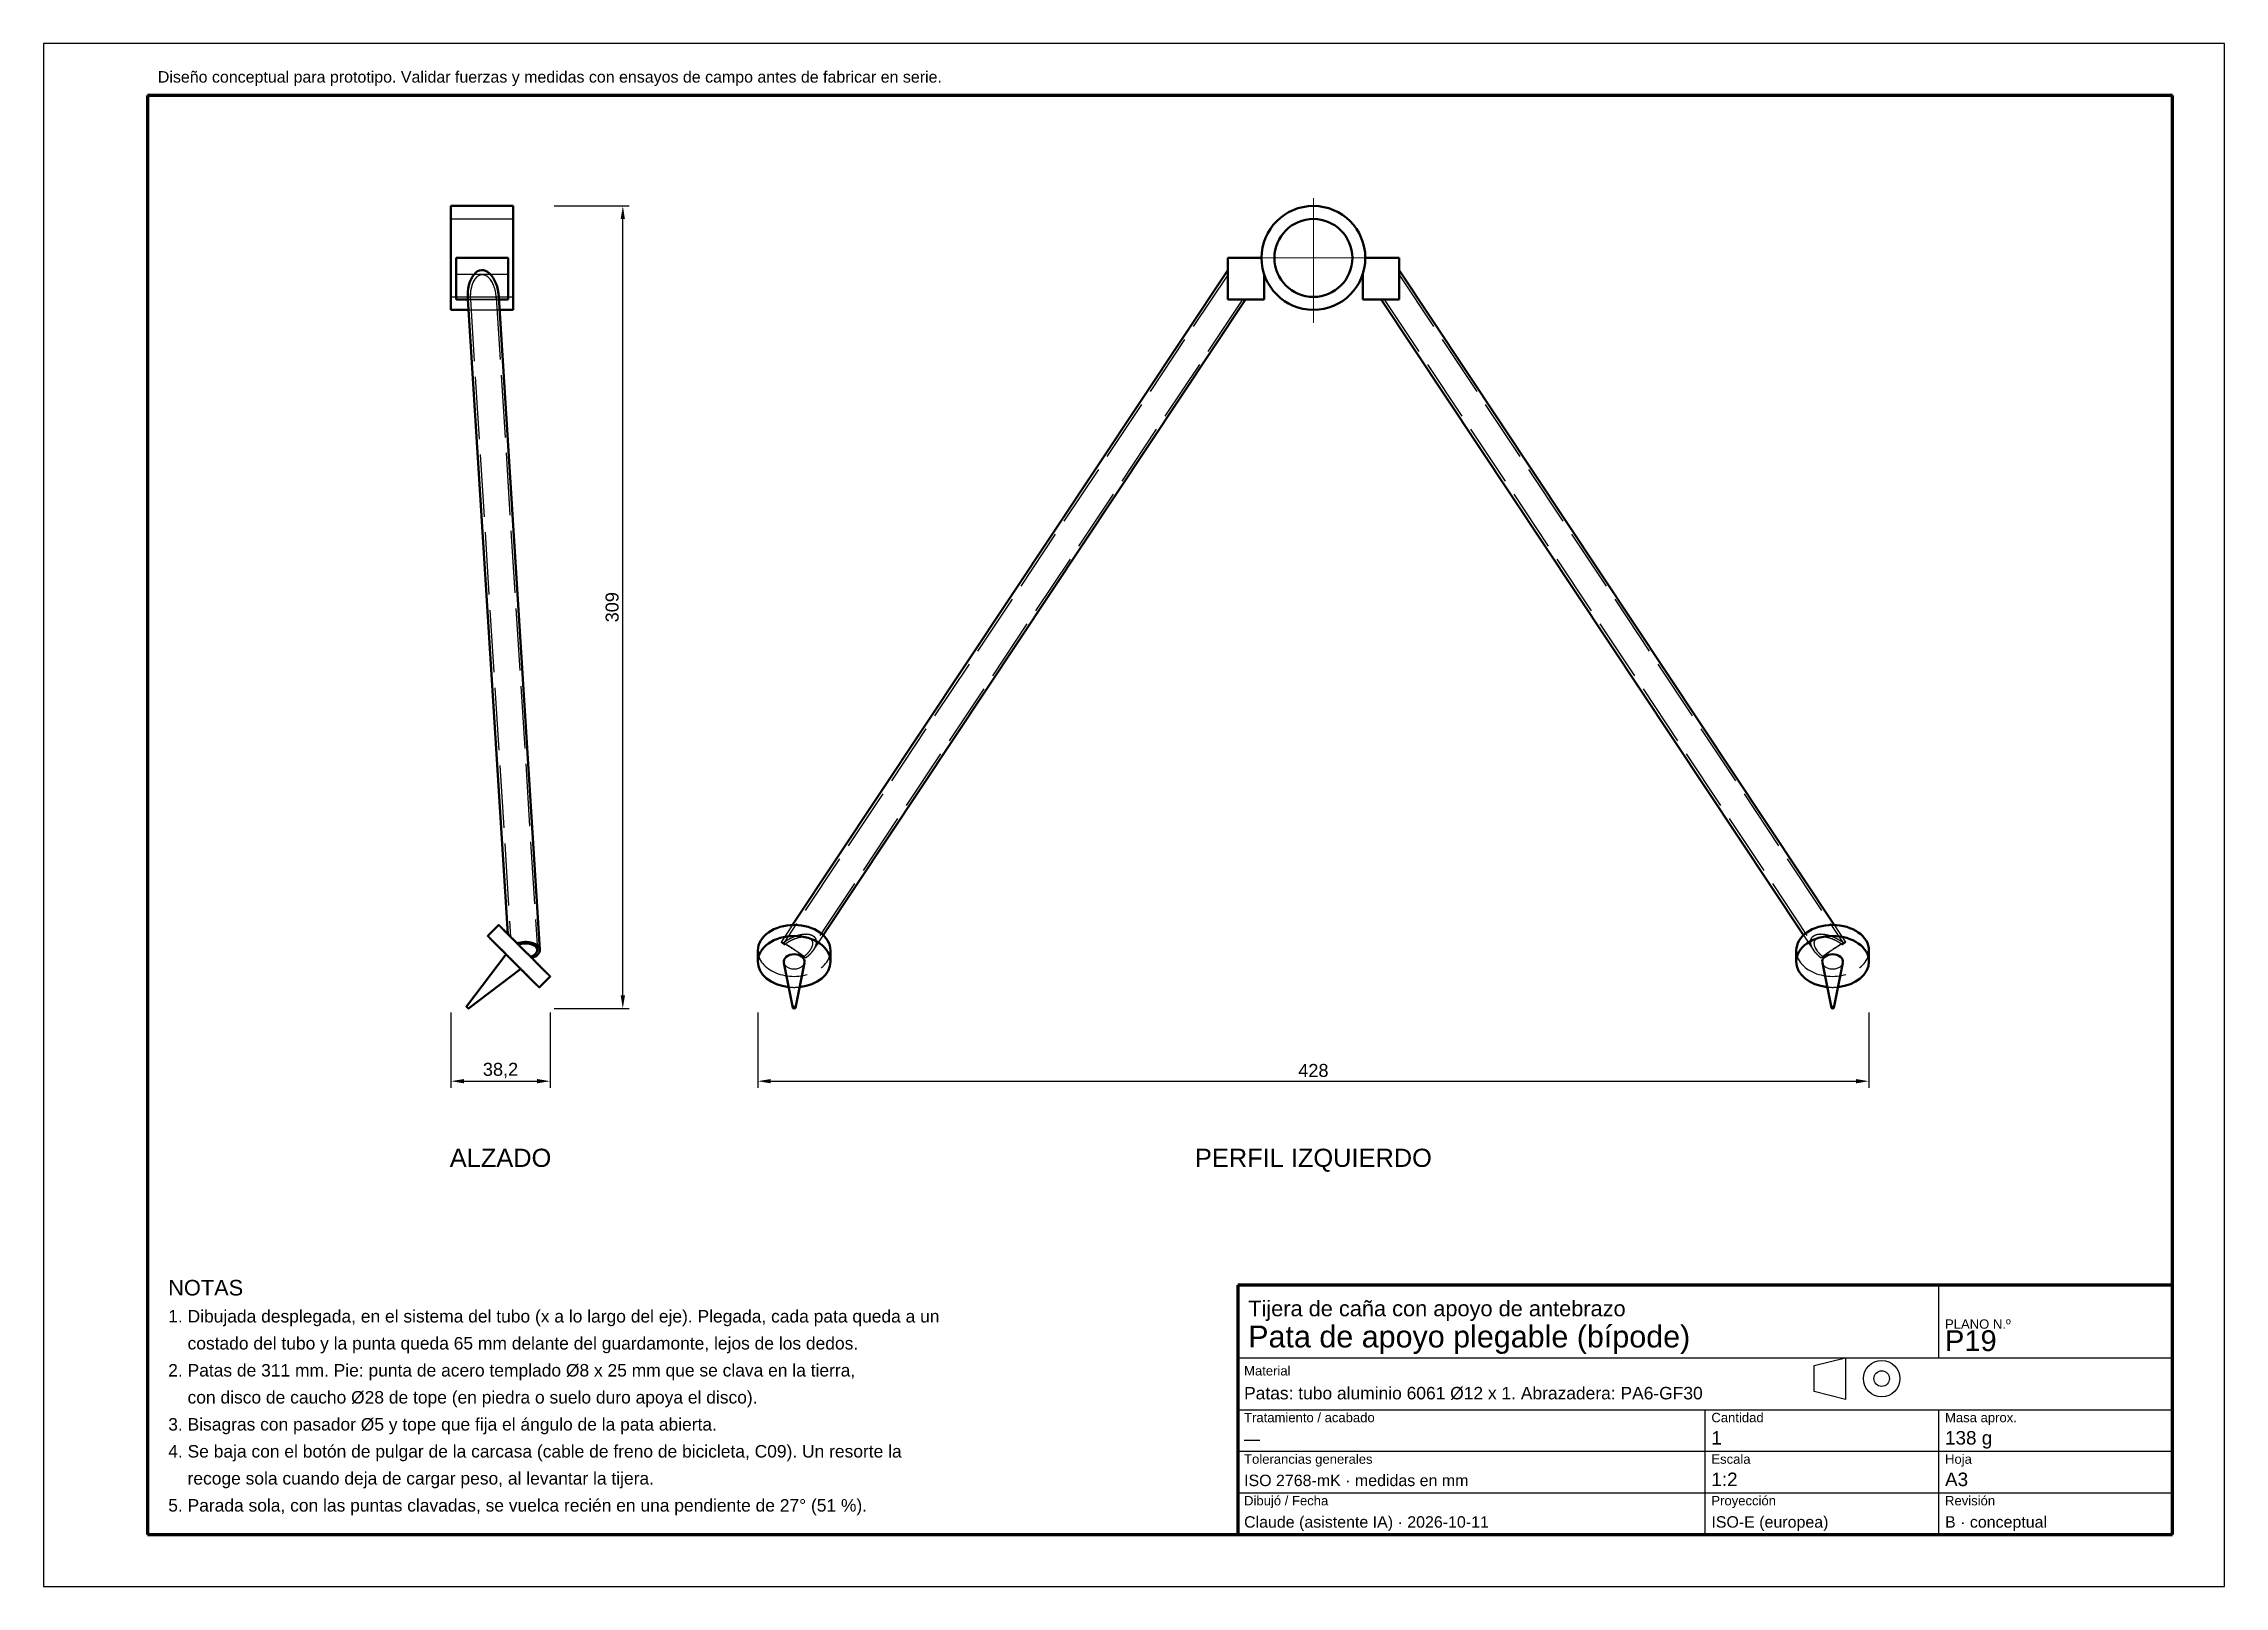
# Model space of a CAD drawing. Header units: millimetres. Extents: x 0 to 840, y 0 to 594.
import ezdxf
from ezdxf.enums import TextEntityAlignment as Align

# ---------------------------------------------------------------- set-up
doc = ezdxf.new("R2010")
doc.units = ezdxf.units.MM
doc.header["$LTSCALE"] = 2
doc.linetypes.add('ACAD_ISO02W100', pattern=[15, 12, -3])
doc.linetypes.add('ACAD_ISO04W100', pattern=[30, 24, -3, 0, -3])
for name, color, linetype, lineweight in [('COTAS', 4, 'Continuous', 18), ('EJES', 1, 'ACAD_ISO04W100', 18), ('MARCO', 7, 'Continuous', 70), ('OCULTAS', 8, 'ACAD_ISO02W100', 25), ('TEXTO', 7, 'Continuous', 25), ('VISIBLE', 7, 'Continuous', 50)]:
    doc.layers.add(name, color=color, linetype=linetype, lineweight=lineweight)
doc.styles.get("Standard").update_dxf_attribs({"font": 'arial.ttf'})
doc.dimstyles.new('ISO25', dxfattribs={"dimscale": 2, "dimtxt": 2.5, "dimasz": 2.5, "dimexe": 1.25, "dimexo": 0.8, "dimgap": 0.8, "dimtad": 1, "dimdec": 1, "dimtxsty": 'Standard', "dimcen": 2.5, "dimclrd": 4, "dimclre": 4, "dimclrt": 7, "dimazin": 3, "dimtfac": 1, "dimtmove": 0, "dimatfit": 3})

msp = doc.modelspace()

# ---------------------------------------------------------------- linework, layer by layer
at = {"layer": 'EJES'}
for p, q in [((489.1, 486.49), (489.1, 536.49)), ((464.1, 511.49), (514.1, 511.49))]:
    msp.add_line(p, q, dxfattribs=at)
at = {"layer": 'MARCO'}
for p, q in [((820, 574), (40, 574)), ((40, 574), (40, 20)), ((820, 20), (820, 574)), ((820, 116), (460, 116)), ((460, 116), (460, 20)), ((820, 20), (820, 116)), ((40, 20), (820, 20)), ((460, 20), (820, 20))]:
    msp.add_line(p, q, dxfattribs=at)
at = {"layer": 'OCULTAS'}
for p, q in [((156.9, 526.49), (180.9, 526.49)), ((158.9, 511.49), (178.9, 511.49)), ((158.9, 511.49), (178.9, 511.49)), ((158.9, 495.49), (158.9, 511.49)), ((158.9, 511.49), (178.9, 511.49)), ((158.9, 505.25), (178.9, 505.25)), ((158.9, 505.25), (178.9, 505.25)), ((158.9, 495.49), (158.9, 505.25)), ((158.9, 495.49), (158.9, 505.25)), ((178.9, 495.49), (178.9, 511.49)), ((178.9, 495.49), (178.9, 505.25)), ((178.9, 495.49), (178.9, 505.25)), ((456.1, 505.01), (284.94, 247.55)), ((469.1, 511.49), (456.1, 511.49)), ((456.1, 495.49), (456.1, 511.49)), ((470.1, 495.49), (470.1, 505.25)), ((508.1, 495.49), (508.1, 505.25)), ((522.1, 511.49), (509.1, 511.49)), ((522.1, 495.49), (522.1, 511.49)), ((522.1, 505.01), (693.27, 247.55)), ((156.9, 496.49), (180.9, 496.49)), ((164.38, 495.66), (179.86, 250.13)), ((164.38, 495.66), (179.86, 250.13)), ((174.36, 496.29), (190.19, 245.09)), ((174.36, 496.29), (190.19, 245.09)), ((175.36, 496.35), (191.19, 245.16)), ((158.9, 495.49), (178.9, 495.49)), ((158.9, 495.49), (178.9, 495.49)), ((158.9, 495.49), (163.39, 495.49)), ((163.38, 495.6), (178.79, 251.2)), ((163.39, 495.49), (163.39, 495.49)), ((163.64, 491.49), (175.67, 491.49)), ((164.39, 495.49), (174.39, 495.49)), ((164.39, 495.49), (174.39, 495.49)), ((175.39, 495.49), (178.9, 495.49)), ((175.39, 495.49), (175.41, 495.49)), ((461.79, 495.49), (295.23, 244.97)), ((470.1, 495.49), (456.1, 495.49)), ((522.1, 495.49), (508.1, 495.49)), ((516.42, 495.49), (682.97, 244.97)), ((171.06, 250.44), (175.3, 254.68)), ((288.47, 254.67), (284.11, 248.1)), ((689.73, 254.67), (694.1, 248.1)), ((182.39, 247.59), (182.86, 247.12)), ((182.86, 247.12), (182.39, 247.59)), ((284.61, 247.59), (285.36, 247.12)), ((300.27, 250.75), (296.46, 245)), ((677.93, 250.75), (681.75, 245)), ((692.85, 247.12), (693.6, 247.59)), ((162.93, 223.21), (178.13, 243.37)), ((163.64, 222.51), (183.79, 237.71)), ((187.55, 242.44), (188.01, 241.97)), ((188.01, 241.97), (187.55, 242.44)), ((292.85, 242.44), (293.6, 241.97)), ((684.61, 241.97), (685.36, 242.44)), ((190.86, 230.64), (195.1, 234.88))]:
    msp.add_line(p, q, dxfattribs=at)
for radius in [20, 15]:
    msp.add_circle((489.1, 511.49), radius, dxfattribs=at)
for start, end in [(-180, -161.80513), (-180, -161.80513), (-378.19487, -360), (-378.19487, -360)]:
    msp.add_arc((489.1, 511.49), 20, start, end, dxfattribs=at)
for centre, major_axis, ratio, start_param, end_param in [((169.37, 495.97), (0.68, -10.83), 0.552876, -2.688144, -1.570796), ((169.37, 495.97), (0.57, -9.03), 0.552876, -4.712389, -1.570796), ((169.37, 495.97), (0.68, -10.83), 0.552876, -4.712389, -2.688144), ((169.37, 495.97), (0.57, -9.03), 0.552876, -4.712389, -2.688144), ((169.37, 495.97), (0.57, -9.03), 0.552876, -2.688144, -1.570796), ((169.37, 495.97), (0.57, -9.03), 0.552876, -1.570796, -1.552543), ((169.37, 495.97), (0.57, -9.03), 0.552876, -1.570796, -1.552543), ((169.37, 495.97), (0.57, -9.03), 0.552876, -4.800307, -4.712389), ((169.37, 495.97), (0.57, -9.03), 0.552876, -4.800307, -4.712389), ((169.37, 495.97), (0.68, -10.83), 0.552876, -4.791453, -4.712389), ((169.37, 495.97), (0.68, -10.83), 0.552876, -4.791453, -4.712389), ((169.37, 495.97), (0.68, -10.83), 0.552876, -1.570796, -1.561397), ((185.2, 244.78), (-5.99, -0.38), 0.552876, -3.141593, -1.117348), ((185.2, 244.78), (-4.99, -0.31), 0.552876, -3.141593, -1.117348), ((185.2, 244.78), (-4.99, -0.31), 0.552876, -4.258941, -3.141593), ((185.2, 244.78), (-5.99, -0.38), 0.552876, -4.258941, -3.141593), ((289.1, 244.78), (14, 0), 0.707107, -3.141593, 0), ((289.1, 244.78), (-5, 3.32), 0.052415, -6.283185, -5.794905), ((289.1, 244.78), (-5, 3.32), 0.052415, -2.653312, 0), ((289.1, 244.78), (-4.16, 2.77), 0.052415, -6.283185, -5.794905), ((289.1, 244.78), (-4.16, 2.77), 0.052415, -2.653312, 0), ((689.1, 244.78), (14, 0), 0.707107, -3.141593, 0), ((689.1, 244.78), (-5, -3.32), 0.052415, -3.141593, -0.488281), ((689.1, 244.78), (-4.16, -2.77), 0.052415, -3.141593, -0.488281), ((689.1, 244.78), (-4.16, -2.77), 0.052415, -3.629873, -3.141593), ((689.1, 244.78), (-5, -3.32), 0.052415, -3.629873, -3.141593), ((289.1, 240.54), (4, 0), 0.707107, -3.001131, -0.140461), ((689.1, 240.54), (4, 0), 0.707107, -3.001131, -0.140461), ((289.1, 240.54), (14, 0), 0.707107, -1.720087, -1.421506), ((689.1, 240.54), (14, 0), 0.707107, -1.720087, -1.421506)]:
    msp.add_ellipse(centre, major_axis=major_axis, ratio=ratio, start_param=start_param, end_param=end_param, dxfattribs=at)
for points, degree in [([(156.9, 491.49), (156.9, 492), (156.9, 493.48), (156.9, 495.86), (156.9, 499.02), (156.9, 502.82), (156.9, 507.04), (156.9, 511.49), (156.9, 515.95), (156.9, 520.17), (156.9, 523.96), (156.9, 527.13), (156.9, 529.51), (156.9, 530.99), (156.9, 531.49)], 1), ([(180.9, 491.49), (180.9, 492), (180.9, 493.48), (180.9, 495.86), (180.9, 499.02), (180.9, 502.82), (180.9, 507.04), (180.9, 511.49), (180.9, 515.95), (180.9, 520.17), (180.9, 523.96), (180.9, 527.13), (180.9, 529.51), (180.9, 530.99), (180.9, 531.49)], 1), ([(156.9, 496.49), (156.9, 496.87), (156.9, 497.98), (156.9, 499.77), (156.9, 502.14), (156.9, 504.99), (156.9, 508.16), (156.9, 511.49), (156.9, 514.83), (156.9, 518), (156.9, 520.85), (156.9, 523.22), (156.9, 525.01), (156.9, 526.12), (156.9, 526.49)], 1), ([(156.9, 526.49), (156.9, 526.12), (156.9, 525.01), (156.9, 523.22), (156.9, 520.85), (156.9, 518), (156.9, 514.83), (156.9, 511.49), (156.9, 508.16), (156.9, 504.99), (156.9, 502.14), (156.9, 499.77), (156.9, 497.98), (156.9, 496.87), (156.9, 496.49)], 1), ([(180.9, 496.49), (180.9, 496.87), (180.9, 497.98), (180.9, 499.77), (180.9, 502.14), (180.9, 504.99), (180.9, 508.16), (180.9, 511.49), (180.9, 514.83), (180.9, 518), (180.9, 520.85), (180.9, 523.22), (180.9, 525.01), (180.9, 526.12), (180.9, 526.49)], 1), ([(180.9, 526.49), (180.9, 526.12), (180.9, 525.01), (180.9, 523.22), (180.9, 520.85), (180.9, 518), (180.9, 514.83), (180.9, 511.49), (180.9, 508.16), (180.9, 504.99), (180.9, 502.14), (180.9, 499.77), (180.9, 497.98), (180.9, 496.87), (180.9, 496.49)], 1), ([(158.9, 505.25), (158.9, 507.26), (158.9, 509.38), (158.9, 511.49)], 3), ([(158.9, 511.49), (158.9, 509.38), (158.9, 507.26), (158.9, 505.25)], 3), ([(178.9, 505.25), (178.9, 507.26), (178.9, 509.38), (178.9, 511.49)], 3), ([(178.9, 511.49), (178.9, 509.38), (178.9, 507.26), (178.9, 505.25)], 3), ([(456.1, 505.54), (456.1, 505.72), (456.1, 505.88), (456.1, 506.02), (456.1, 506.16), (456.1, 506.28), (456.1, 506.39), (456.1, 506.49), (456.1, 506.57), (456.1, 506.65), (456.1, 506.71), (456.1, 506.75), (456.1, 506.78), (456.1, 506.8), (456.1, 506.81)], 1), ([(456.1, 506.81), (456.1, 506.74), (456.1, 506.52), (456.1, 506.17), (456.1, 505.68), (456.1, 505.06), (456.1, 504.32), (456.1, 503.47), (456.1, 502.51), (456.1, 501.48), (456.1, 500.37), (456.1, 499.2), (456.1, 497.98), (456.1, 496.74), (456.1, 495.49)], 1), ([(456.1, 503.95), (456.1, 504.09), (456.1, 504.23), (456.1, 504.35), (456.1, 504.46), (456.1, 504.56), (456.1, 504.66), (456.1, 504.74), (456.1, 504.81), (456.1, 504.87), (456.1, 504.92), (456.1, 504.96), (456.1, 504.98), (456.1, 505), (456.1, 505.01)], 1), ([(522.1, 495.49), (522.1, 496.74), (522.1, 497.98), (522.1, 499.2), (522.1, 500.37), (522.1, 501.48), (522.1, 502.51), (522.1, 503.47), (522.1, 504.32), (522.1, 505.06), (522.1, 505.68), (522.1, 506.17), (522.1, 506.52), (522.1, 506.74), (522.1, 506.81)], 1), ([(522.1, 506.81), (522.1, 506.74), (522.1, 506.52), (522.1, 506.17), (522.1, 505.68), (522.1, 505.06), (522.1, 504.32), (522.1, 503.47), (522.1, 502.51), (522.1, 501.48), (522.1, 500.37), (522.1, 499.2), (522.1, 497.98), (522.1, 496.74), (522.1, 495.49)], 1), ([(163.39, 495.49), (163.54, 495.49), (163.98, 495.49), (164.67, 495.49), (165.58, 495.49), (166.67, 495.49), (167.9, 495.49), (169.19, 495.49), (170.5, 495.49), (171.75, 495.49), (172.89, 495.49), (173.87, 495.49), (174.63, 495.49), (175.15, 495.49), (175.39, 495.49)], 1), ([(172.03, 495.49), (171.23, 495.49), (170.39, 495.49), (169.53, 495.49), (168.67, 495.49), (167.82, 495.49), (167, 495.49), (166.24, 495.49), (165.54, 495.49), (164.92, 495.49), (164.39, 495.49), (163.97, 495.49), (163.65, 495.49), (163.46, 495.49), (163.39, 495.49)], 1), ([(164.39, 495.49), (164.53, 495.49), (164.89, 495.49), (165.47, 495.49), (166.23, 495.49), (167.14, 495.49), (168.15, 495.49), (169.23, 495.49), (170.31, 495.49), (171.35, 495.49), (172.29, 495.49), (173.11, 495.49), (173.75, 495.49), (174.18, 495.49), (174.39, 495.49)], 1), ([(171.6, 495.49), (170.93, 495.49), (170.23, 495.49), (169.52, 495.49), (168.8, 495.49), (168.1, 495.49), (167.42, 495.49), (166.78, 495.49), (166.2, 495.49), (165.68, 495.49), (165.24, 495.49), (164.89, 495.49), (164.62, 495.49), (164.46, 495.49), (164.39, 495.49)], 1), ([(174.39, 495.49), (174.35, 495.49), (174.27, 495.49), (174.17, 495.49), (174.05, 495.49), (173.9, 495.49), (173.73, 495.49), (173.53, 495.49), (173.31, 495.49), (173.07, 495.49), (172.81, 495.49), (172.53, 495.49), (172.23, 495.49), (171.92, 495.49), (171.6, 495.49)], 1), ([(175.39, 495.49), (175.34, 495.49), (175.26, 495.49), (175.14, 495.49), (174.99, 495.49), (174.82, 495.49), (174.61, 495.49), (174.37, 495.49), (174.1, 495.49), (173.81, 495.49), (173.5, 495.49), (173.16, 495.49), (172.8, 495.49), (172.43, 495.49), (172.03, 495.49)], 1), ([(456.1, 495.49), (456.88, 495.49), (457.65, 495.49), (458.4, 495.49), (459.11, 495.49), (459.79, 495.49), (460.42, 495.49), (460.99, 495.49), (461.5, 495.49), (461.94, 495.49), (462.31, 495.49), (462.61, 495.49), (462.82, 495.49), (462.95, 495.49), (462.99, 495.49)], 1), ([(462.99, 495.49), (462.95, 495.49), (462.82, 495.49), (462.61, 495.49), (462.31, 495.49), (461.94, 495.49), (461.5, 495.49), (460.99, 495.49), (460.42, 495.49), (459.79, 495.49), (459.11, 495.49), (458.4, 495.49), (457.65, 495.49), (456.88, 495.49), (456.1, 495.49)], 1), ([(456.1, 495.49), (456.75, 495.49), (457.39, 495.49), (458, 495.49), (458.59, 495.49), (459.15, 495.49), (459.67, 495.49), (460.14, 495.49), (460.56, 495.49), (460.93, 495.49), (461.23, 495.49), (461.47, 495.49), (461.65, 495.49), (461.75, 495.49), (461.79, 495.49)], 1), ([(461.79, 495.49), (461.75, 495.49), (461.65, 495.49), (461.47, 495.49), (461.23, 495.49), (460.93, 495.49), (460.56, 495.49), (460.14, 495.49), (459.67, 495.49), (459.15, 495.49), (458.59, 495.49), (458, 495.49), (457.39, 495.49), (456.75, 495.49), (456.1, 495.49)], 1), ([(515.22, 495.49), (515.26, 495.49), (515.39, 495.49), (515.6, 495.49), (515.89, 495.49), (516.26, 495.49), (516.7, 495.49), (517.22, 495.49), (517.79, 495.49), (518.42, 495.49), (519.09, 495.49), (519.81, 495.49), (520.55, 495.49), (521.32, 495.49), (522.1, 495.49)], 1), ([(516.42, 495.49), (516.45, 495.49), (516.56, 495.49), (516.73, 495.49), (516.97, 495.49), (517.28, 495.49), (517.64, 495.49), (518.06, 495.49), (518.54, 495.49), (519.06, 495.49), (519.61, 495.49), (520.2, 495.49), (520.82, 495.49), (521.46, 495.49), (522.1, 495.49)], 1), ([(175.3, 254.68), (175.55, 254.43), (176.28, 253.7), (177.46, 252.52), (179.03, 250.95), (180.91, 249.07), (183, 246.98), (185.2, 244.78), (187.41, 242.58), (189.5, 240.48), (191.38, 238.61), (192.94, 237.04), (194.12, 235.86), (194.85, 235.13), (195.1, 234.88)], 1), ([(195.1, 234.88), (194.85, 235.13), (194.12, 235.86), (192.94, 237.04), (191.38, 238.61), (189.5, 240.48), (187.41, 242.58), (185.2, 244.78), (183, 246.98), (180.91, 249.07), (179.03, 250.95), (177.46, 252.52), (176.28, 253.7), (175.55, 254.43), (175.3, 254.68)], 1), ([(195.1, 234.88), (194.85, 235.13), (194.12, 235.86), (192.94, 237.04), (191.38, 238.61), (189.5, 240.48), (187.41, 242.58), (185.2, 244.78), (183, 246.98), (180.91, 249.07), (179.03, 250.95), (177.46, 252.52), (176.28, 253.7), (175.55, 254.43), (175.3, 254.68)], 1), ([(171.06, 250.44), (171.31, 250.19), (172.04, 249.46), (173.22, 248.28), (174.79, 246.71), (176.67, 244.83), (178.76, 242.74), (180.96, 240.54), (183.16, 238.33), (185.26, 236.24), (187.13, 234.36), (188.7, 232.8), (189.88, 231.62), (190.61, 230.89), (190.86, 230.64)], 1), ([(190.86, 230.64), (190.61, 230.89), (189.88, 231.62), (188.7, 232.8), (187.13, 234.36), (185.26, 236.24), (183.16, 238.33), (180.96, 240.54), (178.76, 242.74), (176.67, 244.83), (174.79, 246.71), (173.22, 248.28), (172.04, 249.46), (171.31, 250.19), (171.06, 250.44)], 1), ([(190.86, 230.64), (190.61, 230.89), (189.88, 231.62), (188.7, 232.8), (187.13, 234.36), (185.26, 236.24), (183.16, 238.33), (180.96, 240.54), (178.76, 242.74), (176.67, 244.83), (174.79, 246.71), (173.22, 248.28), (172.04, 249.46), (171.31, 250.19), (171.06, 250.44)], 1), ([(182.39, 247.59), (181.94, 248.04), (181.51, 248.47), (181.1, 248.88), (180.72, 249.26), (180.37, 249.61), (180.05, 249.93), (179.76, 250.22), (179.51, 250.47), (179.29, 250.69), (179.11, 250.87), (178.97, 251.01), (178.87, 251.11), (178.81, 251.18), (178.79, 251.2)], 1), ([(178.79, 251.2), (178.85, 251.13), (179.05, 250.93), (179.38, 250.6), (179.83, 250.15), (180.39, 249.59), (181.05, 248.93), (181.8, 248.18), (182.62, 247.36), (183.5, 246.49), (184.4, 245.58), (185.33, 244.65), (186.25, 243.73), (187.15, 242.83), (188.01, 241.97)], 1), ([(188.01, 241.97), (187.15, 242.83), (186.25, 243.73), (185.33, 244.65), (184.4, 245.58), (183.5, 246.49), (182.62, 247.36), (181.8, 248.18), (181.05, 248.93), (180.39, 249.59), (179.83, 250.15), (179.38, 250.6), (179.05, 250.93), (178.85, 251.13), (178.79, 251.2)], 1), ([(178.79, 251.2), (178.81, 251.18), (178.87, 251.11), (178.97, 251.01), (179.11, 250.87), (179.29, 250.69), (179.51, 250.47), (179.76, 250.22), (180.05, 249.93), (180.37, 249.61), (180.72, 249.26), (181.1, 248.88), (181.51, 248.47), (181.94, 248.04), (182.39, 247.59)], 1), ([(182.86, 247.12), (182.49, 247.5), (182.13, 247.86), (181.79, 248.19), (181.47, 248.51), (181.18, 248.81), (180.91, 249.07), (180.67, 249.31), (180.46, 249.52), (180.28, 249.71), (180.13, 249.86), (180.01, 249.97), (179.92, 250.06), (179.87, 250.11), (179.86, 250.13)], 1), ([(179.86, 250.13), (179.87, 250.11), (179.92, 250.06), (180.01, 249.97), (180.13, 249.86), (180.28, 249.71), (180.46, 249.52), (180.67, 249.31), (180.91, 249.07), (181.18, 248.81), (181.47, 248.51), (181.79, 248.19), (182.13, 247.86), (182.49, 247.5), (182.86, 247.12)], 1), ([(284.61, 247.59), (286.05, 248.63), (287.6, 249.52), (289.2, 250.25), (290.8, 250.79), (292.34, 251.1), (293.76, 251.19), (295.02, 251.06), (296.06, 250.69), (296.86, 250.12), (297.37, 249.35), (297.59, 248.42), (297.51, 247.36), (297.13, 246.21), (296.46, 245)], 1), ([(285.36, 247.12), (286.56, 247.99), (287.85, 248.73), (289.18, 249.34), (290.52, 249.78), (291.8, 250.05), (292.98, 250.13), (294.03, 250.01), (294.9, 249.71), (295.56, 249.23), (296, 248.59), (296.18, 247.81), (296.11, 246.93), (295.79, 245.97), (295.23, 244.97)], 1), ([(681.75, 245), (681.08, 246.21), (680.69, 247.36), (680.61, 248.42), (680.83, 249.35), (681.35, 250.12), (682.14, 250.69), (683.19, 251.06), (684.44, 251.19), (685.87, 251.1), (687.41, 250.79), (689.01, 250.25), (690.61, 249.52), (692.16, 248.63), (693.6, 247.59)], 1), ([(682.97, 244.97), (682.42, 245.97), (682.1, 246.93), (682.03, 247.81), (682.21, 248.59), (682.64, 249.23), (683.3, 249.71), (684.17, 250.01), (685.22, 250.13), (686.41, 250.05), (687.69, 249.78), (689.02, 249.34), (690.36, 248.73), (691.65, 247.99), (692.85, 247.12)], 1), ([(178.13, 243.37), (178.2, 243.29), (178.41, 243.08), (178.75, 242.75), (179.2, 242.3), (179.73, 241.76), (180.33, 241.17), (180.96, 240.54), (181.59, 239.91), (182.19, 239.31), (182.72, 238.77), (183.17, 238.33), (183.51, 237.99), (183.72, 237.78), (183.79, 237.71)], 1), ([(183.79, 237.71), (183.72, 237.78), (183.51, 237.99), (183.17, 238.33), (182.72, 238.77), (182.19, 239.31), (181.59, 239.91), (180.96, 240.54), (180.33, 241.17), (179.73, 241.76), (179.2, 242.3), (178.75, 242.75), (178.41, 243.08), (178.2, 243.29), (178.13, 243.37)], 1), ([(178.13, 243.37), (178.2, 243.29), (178.41, 243.08), (178.75, 242.75), (179.2, 242.3), (179.73, 241.76), (180.33, 241.17), (180.96, 240.54), (181.59, 239.91), (182.19, 239.31), (182.72, 238.77), (183.17, 238.33), (183.51, 237.99), (183.72, 237.78), (183.79, 237.71)], 1), ([(183.79, 237.71), (183.72, 237.78), (183.51, 237.99), (183.17, 238.33), (182.72, 238.77), (182.19, 239.31), (181.59, 239.91), (180.96, 240.54), (180.33, 241.17), (179.73, 241.76), (179.2, 242.3), (178.75, 242.75), (178.41, 243.08), (178.2, 243.29), (178.13, 243.37)], 1)]:
    msp.add_open_spline(points, degree=degree, dxfattribs=at)
for points, degree, knots in [([(456.1, 495.49), (456.1, 496.37), (456.1, 497.24), (456.1, 497.67), (456.1, 498.1), (456.1, 498.52), (456.1, 498.94), (456.1, 499.36), (456.1, 499.77), (456.1, 500.17), (456.1, 500.58), (456.1, 500.96), (456.1, 501.35), (456.1, 501.72), (456.1, 502.09), (456.1, 502.44), (456.1, 502.79), (456.1, 503.12), (456.1, 503.44), (456.1, 503.75), (456.1, 504.05), (456.1, 504.33), (456.1, 504.61), (456.1, 504.86), (456.1, 505.11), (456.1, 505.32), (456.1, 505.54)], 2, [0, 0, 0, 0.142857, 0.142857, 0.214286, 0.214286, 0.285714, 0.285714, 0.357143, 0.357143, 0.428571, 0.428571, 0.5, 0.5, 0.571429, 0.571429, 0.642857, 0.642857, 0.714286, 0.714286, 0.785714, 0.785714, 0.857143, 0.857143, 0.928571, 0.928571, 1, 1, 1]), ([(456.1, 505.01), (456.1, 504.97), (456.1, 504.94), (456.1, 504.85), (456.1, 504.76), (456.1, 504.61), (456.1, 504.46), (456.1, 504.26), (456.1, 504.05), (456.1, 503.79), (456.1, 503.53), (456.1, 503.22), (456.1, 502.9), (456.1, 502.55), (456.1, 502.19), (456.1, 501.79), (456.1, 501.39), (456.1, 500.95), (456.1, 500.52), (456.1, 500.05), (456.1, 499.58), (456.1, 499.09), (456.1, 498.6), (456.1, 498.09), (456.1, 497.58), (456.1, 496.54), (456.1, 495.49)], 2, [0, 0, 0, 0.071429, 0.071429, 0.142857, 0.142857, 0.214286, 0.214286, 0.285714, 0.285714, 0.357143, 0.357143, 0.428571, 0.428571, 0.5, 0.5, 0.571429, 0.571429, 0.642857, 0.642857, 0.714286, 0.714286, 0.785714, 0.785714, 0.857143, 0.857143, 1, 1, 1]), ([(522.1, 495.49), (522.1, 496.54), (522.1, 497.58), (522.1, 498.09), (522.1, 498.6), (522.1, 499.09), (522.1, 499.58), (522.1, 500.05), (522.1, 500.52), (522.1, 500.95), (522.1, 501.39), (522.1, 501.79), (522.1, 502.19), (522.1, 502.55), (522.1, 502.9), (522.1, 503.22), (522.1, 503.53), (522.1, 503.79), (522.1, 504.05), (522.1, 504.26), (522.1, 504.46), (522.1, 504.61), (522.1, 504.76), (522.1, 504.85), (522.1, 504.94), (522.1, 504.97), (522.1, 505.01)], 2, [0, 0, 0, 0.142857, 0.142857, 0.214286, 0.214286, 0.285714, 0.285714, 0.357143, 0.357143, 0.428571, 0.428571, 0.5, 0.5, 0.571429, 0.571429, 0.642857, 0.642857, 0.714286, 0.714286, 0.785714, 0.785714, 0.857143, 0.857143, 0.928571, 0.928571, 1, 1, 1]), ([(522.1, 505.01), (522.1, 504.97), (522.1, 504.94), (522.1, 504.85), (522.1, 504.76), (522.1, 504.61), (522.1, 504.46), (522.1, 504.26), (522.1, 504.05), (522.1, 503.79), (522.1, 503.53), (522.1, 503.22), (522.1, 502.9), (522.1, 502.55), (522.1, 502.19), (522.1, 501.79), (522.1, 501.39), (522.1, 500.95), (522.1, 500.52), (522.1, 500.05), (522.1, 499.58), (522.1, 499.09), (522.1, 498.6), (522.1, 498.09), (522.1, 497.58), (522.1, 496.54), (522.1, 495.49)], 2, [0, 0, 0, 0.071429, 0.071429, 0.142857, 0.142857, 0.214286, 0.214286, 0.285714, 0.285714, 0.357143, 0.357143, 0.428571, 0.428571, 0.5, 0.5, 0.571429, 0.571429, 0.642857, 0.642857, 0.714286, 0.714286, 0.785714, 0.785714, 0.857143, 0.857143, 1, 1, 1]), ([(456.1, 495.49), (456.1, 495.86), (456.1, 496.23), (456.1, 496.96), (456.1, 497.68), (456.1, 498.04), (456.1, 498.39), (456.1, 498.74), (456.1, 499.09), (456.1, 499.43), (456.1, 499.77), (456.1, 500.09), (456.1, 500.42), (456.1, 500.73), (456.1, 501.04), (456.1, 501.34), (456.1, 501.63), (456.1, 501.91), (456.1, 502.18), (456.1, 502.44), (456.1, 502.69), (456.1, 502.93), (456.1, 503.16), (456.1, 503.37), (456.1, 503.58), (456.1, 503.76), (456.1, 503.95)], 2, [0, 0, 0, 0.071429, 0.071429, 0.214286, 0.214286, 0.285714, 0.285714, 0.357143, 0.357143, 0.428571, 0.428571, 0.5, 0.5, 0.571429, 0.571429, 0.642857, 0.642857, 0.714286, 0.714286, 0.785714, 0.785714, 0.857143, 0.857143, 0.928571, 0.928571, 1, 1, 1]), ([(516.06, 495.49), (516, 495.49), (515.94, 495.49), (515.84, 495.49), (515.74, 495.49), (515.7, 495.49), (515.65, 495.49), (515.61, 495.49), (515.57, 495.49), (515.53, 495.49), (515.5, 495.49), (515.46, 495.49), (515.43, 495.49), (515.4, 495.49), (515.37, 495.49), (515.35, 495.49), (515.33, 495.49), (515.31, 495.49), (515.29, 495.49), (515.27, 495.49), (515.26, 495.49), (515.24, 495.49), (515.23, 495.49), (515.23, 495.49), (515.22, 495.49), (515.22, 495.49), (515.22, 495.49)], 2, [0, 0, 0, 0.071429, 0.071429, 0.214286, 0.214286, 0.285714, 0.285714, 0.357143, 0.357143, 0.428571, 0.428571, 0.5, 0.5, 0.571429, 0.571429, 0.642857, 0.642857, 0.714286, 0.714286, 0.785714, 0.785714, 0.857143, 0.857143, 0.928571, 0.928571, 1, 1, 1]), ([(522.1, 495.49), (521.84, 495.49), (521.57, 495.49), (521.04, 495.49), (520.52, 495.49), (520.27, 495.49), (520.01, 495.49), (519.76, 495.49), (519.52, 495.49), (519.28, 495.49), (519.04, 495.49), (518.8, 495.49), (518.57, 495.49), (518.35, 495.49), (518.13, 495.49), (517.92, 495.49), (517.72, 495.49), (517.52, 495.49), (517.32, 495.49), (517.14, 495.49), (516.96, 495.49), (516.79, 495.49), (516.63, 495.49), (516.48, 495.49), (516.33, 495.49), (516.19, 495.49), (516.06, 495.49)], 2, [0, 0, 0, 0.071429, 0.071429, 0.214286, 0.214286, 0.285714, 0.285714, 0.357143, 0.357143, 0.428571, 0.428571, 0.5, 0.5, 0.571429, 0.571429, 0.642857, 0.642857, 0.714286, 0.714286, 0.785714, 0.785714, 0.857143, 0.857143, 0.928571, 0.928571, 1, 1, 1]), ([(517.12, 495.49), (516.89, 495.49), (516.71, 495.49), (516.6, 495.49), (516.48, 495.49), (516.42, 495.49), (516.42, 495.49)], 3, [0, 0, 0, 0, 0.5, 0.5, 0.5, 1, 1, 1, 1]), ([(522.1, 495.49), (521.66, 495.49), (521.23, 495.49), (521.01, 495.49), (520.8, 495.49), (520.59, 495.49), (520.38, 495.49), (520.17, 495.49), (519.97, 495.49), (519.77, 495.49), (519.57, 495.49), (519.38, 495.49), (519.19, 495.49), (519.01, 495.49), (518.83, 495.49), (518.66, 495.49), (518.49, 495.49), (518.32, 495.49), (518.16, 495.49), (518.01, 495.49), (517.86, 495.49), (517.73, 495.49), (517.59, 495.49), (517.46, 495.49), (517.34, 495.49), (517.23, 495.49), (517.12, 495.49)], 2, [0, 0, 0, 0.142857, 0.142857, 0.214286, 0.214286, 0.285714, 0.285714, 0.357143, 0.357143, 0.428571, 0.428571, 0.5, 0.5, 0.571429, 0.571429, 0.642857, 0.642857, 0.714286, 0.714286, 0.785714, 0.785714, 0.857143, 0.857143, 0.928571, 0.928571, 1, 1, 1]), ([(179.86, 250.13), (179.88, 250.1), (179.91, 250.07), (180, 249.99), (180.08, 249.9), (180.22, 249.77), (180.35, 249.63), (180.54, 249.44), (180.73, 249.26), (180.96, 249.02), (181.19, 248.79), (181.47, 248.51), (181.75, 248.24), (182.06, 247.93), (182.37, 247.61), (182.71, 247.27), (183.05, 246.93), (183.42, 246.57), (183.78, 246.2), (184.16, 245.82), (184.54, 245.45), (185.31, 244.67), (186.08, 243.9), (186.45, 243.53), (186.83, 243.15), (187.19, 242.8), (187.55, 242.44)], 2, [0, 0, 0, 0.071429, 0.071429, 0.142857, 0.142857, 0.214286, 0.214286, 0.285714, 0.285714, 0.357143, 0.357143, 0.428571, 0.428571, 0.5, 0.5, 0.571429, 0.571429, 0.642857, 0.642857, 0.714286, 0.714286, 0.857143, 0.857143, 0.928571, 0.928571, 1, 1, 1]), ([(187.55, 242.44), (187.19, 242.8), (186.83, 243.15), (186.45, 243.53), (186.08, 243.9), (185.31, 244.67), (184.54, 245.45), (184.16, 245.82), (183.78, 246.2), (183.42, 246.57), (183.05, 246.93), (182.71, 247.27), (182.37, 247.61), (182.06, 247.93), (181.75, 248.24), (181.47, 248.51), (181.19, 248.79), (180.96, 249.02), (180.73, 249.26), (180.54, 249.44), (180.35, 249.63), (180.22, 249.77), (180.08, 249.9), (180, 249.99), (179.91, 250.07), (179.88, 250.1), (179.86, 250.13)], 2, [0, 0, 0, 0.071429, 0.071429, 0.142857, 0.142857, 0.285714, 0.285714, 0.357143, 0.357143, 0.428571, 0.428571, 0.5, 0.5, 0.571429, 0.571429, 0.642857, 0.642857, 0.714286, 0.714286, 0.785714, 0.785714, 0.857143, 0.857143, 0.928571, 0.928571, 1, 1, 1]), ([(295.23, 244.97), (294.94, 244.53), (294.59, 244.09), (294.19, 243.67), (293.79, 243.24), (293.34, 242.83), (292.85, 242.44)], 3, [0, 0, 0, 0, 0.5, 0.5, 0.5, 1, 1, 1, 1]), ([(296.46, 245), (296.38, 244.89), (296.3, 244.78), (296.22, 244.67), (296.14, 244.56), (296.06, 244.44), (295.97, 244.33), (295.88, 244.22), (295.79, 244.11), (295.61, 243.89), (295.41, 243.67), (295.31, 243.56), (295.21, 243.45), (295.1, 243.34), (295, 243.23), (294.78, 243.01), (294.56, 242.8), (294.33, 242.59), (294.09, 242.38), (293.85, 242.17), (293.6, 241.97)], 2, [0, 0, 0, 0.071429, 0.071429, 0.142857, 0.142857, 0.214286, 0.214286, 0.285714, 0.285714, 0.428571, 0.428571, 0.5, 0.5, 0.571429, 0.571429, 0.714286, 0.714286, 0.857143, 0.857143, 1, 1, 1]), ([(684.61, 241.97), (684.48, 242.07), (684.36, 242.17), (684.11, 242.38), (683.88, 242.59), (683.65, 242.8), (683.42, 243.01), (683.21, 243.23), (683, 243.45), (682.79, 243.67), (682.6, 243.89), (682.51, 244), (682.41, 244.11), (682.32, 244.22), (682.23, 244.33), (682.15, 244.44), (682.06, 244.56), (681.98, 244.67), (681.9, 244.78), (681.83, 244.89), (681.75, 245)], 2, [0, 0, 0, 0.071429, 0.071429, 0.214286, 0.214286, 0.357143, 0.357143, 0.5, 0.5, 0.642857, 0.642857, 0.714286, 0.714286, 0.785714, 0.785714, 0.857143, 0.857143, 0.928571, 0.928571, 1, 1, 1]), ([(685.36, 242.44), (684.87, 242.83), (684.42, 243.24), (684.02, 243.67), (683.62, 244.09), (683.27, 244.53), (682.97, 244.97)], 3, [0, 0, 0, 0, 0.5, 0.5, 0.5, 1, 1, 1, 1]), ([(162.93, 223.21), (162.93, 223.21), (162.94, 223.2), (162.95, 223.19), (162.96, 223.18), (162.99, 223.16), (163.01, 223.14), (163.03, 223.11), (163.06, 223.08), (163.1, 223.05), (163.13, 223.01), (163.2, 222.94), (163.28, 222.86), (163.32, 222.82), (163.36, 222.78), (163.4, 222.74), (163.44, 222.71), (163.47, 222.67), (163.5, 222.64), (163.53, 222.61), (163.56, 222.58), (163.58, 222.56), (163.6, 222.54), (163.61, 222.53), (163.63, 222.51), (163.63, 222.51), (163.64, 222.51)], 2, [0, 0, 0, 0.224399, 0.224399, 0.448799, 0.448799, 0.673198, 0.673198, 0.897598, 0.897598, 1.121997, 1.121997, 1.570796, 1.570796, 1.795196, 1.795196, 2.019595, 2.019595, 2.243995, 2.243995, 2.468394, 2.468394, 2.692794, 2.692794, 2.917193, 2.917193, 3.141593, 3.141593, 3.141593]), ([(163.64, 222.51), (163.63, 222.51), (163.63, 222.51), (163.61, 222.53), (163.6, 222.54), (163.58, 222.56), (163.56, 222.58), (163.53, 222.61), (163.5, 222.64), (163.47, 222.67), (163.44, 222.71), (163.36, 222.78), (163.28, 222.86), (163.24, 222.9), (163.2, 222.94), (163.17, 222.97), (163.13, 223.01), (163.1, 223.05), (163.06, 223.08), (163.03, 223.11), (163.01, 223.14), (162.99, 223.16), (162.96, 223.18), (162.95, 223.19), (162.94, 223.2), (162.93, 223.21), (162.93, 223.21)], 2, [0, 0, 0, 0.071429, 0.071429, 0.142857, 0.142857, 0.214286, 0.214286, 0.285714, 0.285714, 0.357143, 0.357143, 0.5, 0.5, 0.571429, 0.571429, 0.642857, 0.642857, 0.714286, 0.714286, 0.785714, 0.785714, 0.857143, 0.857143, 0.928571, 0.928571, 1, 1, 1]), ([(163.64, 222.51), (163.63, 222.51), (163.63, 222.51), (163.61, 222.53), (163.6, 222.54), (163.58, 222.56), (163.56, 222.58), (163.53, 222.61), (163.5, 222.64), (163.47, 222.67), (163.44, 222.71), (163.36, 222.78), (163.28, 222.86), (163.24, 222.9), (163.2, 222.94), (163.17, 222.97), (163.13, 223.01), (163.1, 223.05), (163.06, 223.08), (163.03, 223.11), (163.01, 223.14), (162.99, 223.16), (162.96, 223.18), (162.95, 223.19), (162.94, 223.2), (162.93, 223.21), (162.93, 223.21)], 2, [0, 0, 0, 0.071429, 0.071429, 0.142857, 0.142857, 0.214286, 0.214286, 0.285714, 0.285714, 0.357143, 0.357143, 0.5, 0.5, 0.571429, 0.571429, 0.642857, 0.642857, 0.714286, 0.714286, 0.785714, 0.785714, 0.857143, 0.857143, 0.928571, 0.928571, 1, 1, 1])]:
    msp.add_open_spline(points, degree=degree, knots=knots, dxfattribs=at)
at = {"layer": 'TEXTO'}
for p, q in [((840, 594), (0, 594)), ((0, 594), (0, 0)), ((840, 0), (840, 594)), ((730, 88), (730, 116)), ((460, 88), (820, 88)), ((682, 85), (694, 88)), ((682, 75), (682, 85)), ((694, 88), (694, 72)), ((460, 68), (820, 68)), ((640, 20), (640, 68)), ((694, 72), (682, 75)), ((730, 20), (730, 68)), ((460, 52), (820, 52)), ((460, 36), (820, 36)), ((0, 0), (840, 0))]:
    msp.add_line(p, q, dxfattribs=at)
for radius in [7, 3]:
    msp.add_circle((708, 80), radius, dxfattribs=at)
at = {"layer": 'VISIBLE'}
for p, q in [((156.9, 531.49), (180.9, 531.49)), ((158.9, 495.49), (158.9, 511.49)), ((158.9, 511.49), (178.9, 511.49)), ((178.9, 495.49), (178.9, 511.49)), ((456.1, 506.81), (288.47, 254.67)), ((469.1, 511.49), (456.1, 511.49)), ((456.1, 495.49), (456.1, 511.49)), ((470.1, 495.49), (470.1, 505.25)), ((508.1, 495.49), (508.1, 505.25)), ((522.1, 511.49), (509.1, 511.49)), ((522.1, 495.49), (522.1, 511.49)), ((522.1, 506.81), (689.73, 254.67)), ((175.36, 496.35), (191.19, 245.16)), ((156.9, 491.49), (163.64, 491.49)), ((158.9, 495.49), (163.39, 495.49)), ((163.38, 495.6), (178.79, 251.2)), ((175.41, 495.49), (178.9, 495.49)), ((175.67, 491.49), (180.9, 491.49)), ((462.99, 495.49), (300.27, 250.75)), ((470.1, 495.49), (456.1, 495.49)), ((522.1, 495.49), (508.1, 495.49)), ((515.22, 495.49), (677.93, 250.75)), ((171.06, 250.44), (175.3, 254.68)), ((275.1, 240.54), (275.1, 244.78)), ((303.1, 240.54), (303.1, 244.78)), ((675.1, 240.54), (675.1, 244.78)), ((703.1, 240.54), (703.1, 244.78)), ((162.93, 223.21), (178.13, 243.37)), ((163.64, 222.51), (183.79, 237.71)), ((288.61, 222.81), (285.14, 240.14)), ((289.6, 222.81), (293.06, 240.14)), ((688.61, 222.81), (685.14, 240.14)), ((689.6, 222.81), (693.06, 240.14)), ((190.86, 230.64), (195.1, 234.88))]:
    msp.add_line(p, q, dxfattribs=at)
for radius in [20, 15]:
    msp.add_circle((489.1, 511.49), radius, dxfattribs=at)
for centre, major_axis, ratio, start_param, end_param in [((169.37, 495.97), (0.68, -10.83), 0.552876, -4.712389, -1.570796), ((169.37, 495.97), (0.68, -10.83), 0.552876, -1.570796, -1.561397), ((289.1, 244.78), (14, 0), 0.707107, -4.712389, -3.141593), ((289.1, 244.78), (14, 0), 0.707107, -6.283185, -4.712389), ((689.1, 244.78), (14, 0), 0.707107, -4.712389, -3.141593), ((689.1, 244.78), (14, 0), 0.707107, -6.283185, -4.712389), ((185.2, 244.78), (-5.99, -0.38), 0.552876, 3.141593, 5.165837), ((185.2, 244.78), (-4.99, -0.31), 0.552876, 3.141593, 5.165837), ((185.2, 244.78), (-4.99, -0.31), 0.552876, 2.024245, 3.141593), ((185.2, 244.78), (-5.99, -0.38), 0.552876, 2.024245, 3.141593), ((289.1, 240.54), (14, 0), 0.707107, -4.712389, -3.141593), ((289.1, 240.54), (14, 0), 0.707107, -6.283185, -4.712389), ((689.1, 240.54), (14, 0), 0.707107, -4.712389, -3.141593), ((689.1, 240.54), (14, 0), 0.707107, -6.283185, -4.712389), ((289.1, 240.54), (14, 0), 0.707107, -3.141593, -1.720087), ((289.1, 240.54), (4, 0), 0.707107, -4.712389, -3.001131), ((289.1, 240.54), (4, 0), 0.707107, -6.423647, -4.712389), ((289.1, 240.54), (14, 0), 0.707107, -1.421506, 0), ((689.1, 240.54), (14, 0), 0.707107, -3.141593, -1.720087), ((689.1, 240.54), (4, 0), 0.707107, -4.712389, -3.001131), ((689.1, 240.54), (4, 0), 0.707107, -6.423647, -4.712389), ((689.1, 240.54), (14, 0), 0.707107, -1.421506, 0), ((289.1, 222.86), (0.5, 0), 0.707107, -4.712389, -3.001131), ((289.1, 222.86), (0.5, 0), 0.707107, -3.001131, -0.140461), ((289.1, 222.86), (0.5, 0), 0.707107, -6.423647, -4.712389), ((689.1, 222.86), (0.5, 0), 0.707107, -4.712389, -3.001131), ((689.1, 222.86), (0.5, 0), 0.707107, -3.001131, -0.140461), ((689.1, 222.86), (0.5, 0), 0.707107, -6.423647, -4.712389)]:
    msp.add_ellipse(centre, major_axis=major_axis, ratio=ratio, start_param=start_param, end_param=end_param, dxfattribs=at)
for points in [[(156.9, 531.49), (156.9, 530.99), (156.9, 529.51), (156.9, 527.13), (156.9, 523.96), (156.9, 520.17), (156.9, 515.95), (156.9, 511.49), (156.9, 507.04), (156.9, 502.82), (156.9, 499.02), (156.9, 495.86), (156.9, 493.48), (156.9, 492), (156.9, 491.49)], [(180.9, 531.49), (180.9, 530.99), (180.9, 529.51), (180.9, 527.13), (180.9, 523.96), (180.9, 520.17), (180.9, 515.95), (180.9, 511.49), (180.9, 507.04), (180.9, 502.82), (180.9, 499.02), (180.9, 495.86), (180.9, 493.48), (180.9, 492), (180.9, 491.49)], [(175.3, 254.68), (175.55, 254.43), (176.28, 253.7), (177.46, 252.52), (179.03, 250.95), (180.91, 249.07), (183, 246.98), (185.2, 244.78), (187.41, 242.58), (189.5, 240.48), (191.38, 238.61), (192.94, 237.04), (194.12, 235.86), (194.85, 235.13), (195.1, 234.88)], [(171.06, 250.44), (171.31, 250.19), (172.04, 249.46), (173.22, 248.28), (174.79, 246.71), (176.67, 244.83), (178.76, 242.74), (180.96, 240.54), (183.16, 238.33), (185.26, 236.24), (187.13, 234.36), (188.7, 232.8), (189.88, 231.62), (190.61, 230.89), (190.86, 230.64)]]:
    msp.add_open_spline(points, degree=1, dxfattribs=at)
msp.add_open_spline([(162.93, 223.21), (162.93, 223.21), (162.94, 223.2), (162.95, 223.19), (162.96, 223.18), (162.99, 223.16), (163.01, 223.14), (163.03, 223.11), (163.06, 223.08), (163.1, 223.05), (163.13, 223.01), (163.2, 222.94), (163.28, 222.86), (163.32, 222.82), (163.36, 222.78), (163.4, 222.74), (163.44, 222.71), (163.47, 222.67), (163.5, 222.64), (163.53, 222.61), (163.56, 222.58), (163.58, 222.56), (163.6, 222.54), (163.61, 222.53), (163.63, 222.51), (163.63, 222.51), (163.64, 222.51)], degree=2, knots=[0, 0, 0, 0.224399, 0.224399, 0.448799, 0.448799, 0.673198, 0.673198, 0.897598, 0.897598, 1.121997, 1.121997, 1.570796, 1.570796, 1.795196, 1.795196, 2.019595, 2.019595, 2.243995, 2.243995, 2.468394, 2.468394, 2.692794, 2.692794, 2.917193, 2.917193, 3.141593, 3.141593, 3.141593], dxfattribs=at)

# ---------------------------------------------------------------- texts
at = {"layer": 'TEXTO'}
for s, height, p in [('Diseño conceptual para prototipo. Validar fuerzas y medidas con ensayos de campo antes de fabricar en serie.', 4.4, (44, 579)), ('NOTAS', 6, (48, 112)), ('Tijera de caña con apoyo de antebrazo', 6, (464, 104)), ('1. Dibujada desplegada, en el sistema del tubo (x a lo largo del eje). Plegada, cada pata queda a un', 4.8, (48, 101.6)), ('Pata de apoyo plegable (bípode)', 8.4, (464, 92)), ('PLANO N.º', 3.6, (732.4, 99.2)), ('    costado del tubo y la punta queda 65 mm delante del guardamonte, lejos de los dedos.', 4.8, (48, 91.2)), ('P19', 8, (732.4, 90.6)), ('2. Patas de 311 mm. Pie: punta de acero templado Ø8 x 25 mm que se clava en la tierra,', 4.8, (48, 80.8)), ('Material', 3.6, (462.4, 81.2)), ('Patas: tubo aluminio 6061 Ø12 x 1. Abrazadera: PA6-GF30', 4.8, (462.4, 72)), ('    con disco de caucho Ø28 de tope (en piedra o suelo duro apoya el disco).', 4.8, (48, 70.4)), ('3. Bisagras con pasador Ø5 y tope que fija el ángulo de la pata abierta.', 4.8, (48, 60)), ('Tratamiento / acabado', 3.6, (462.4, 63.2)), ('Cantidad', 3.6, (642.4, 63.2)), ('1', 5.2, (642.4, 54.6)), ('Masa aprox.', 3.6, (732.4, 63.2)), ('138 g', 5.2, (732.4, 54.6)), ('4. Se baja con el botón de pulgar de la carcasa (cable de freno de bicicleta, C09). Un resorte la', 4.8, (48, 49.6)), ('—', 4.4, (462.4, 54.6)), ('Tolerancias generales', 3.6, (462.4, 47.2)), ('Escala', 3.6, (642.4, 47.2)), ('Hoja', 3.6, (732.4, 47.2)), ('    recoge sola cuando deja de cargar peso, al levantar la tijera.', 4.8, (48, 39.2)), ('ISO 2768-mK · medidas en mm', 4.4, (462.4, 38.6)), ('1:2', 5.2, (642.4, 38.6)), ('A3', 5.2, (732.4, 38.6)), ('5. Parada sola, con las puntas clavadas, se vuelca recién en una pendiente de 27° (51 %).', 4.8, (48, 28.8)), ('Dibujó / Fecha', 3.6, (462.4, 31.2)), ('Proyección', 3.6, (642.4, 31.2)), ('Revisión', 3.6, (732.4, 31.2)), ('Claude (asistente IA) · 2026-10-11', 4.4, (462.4, 22.6)), ('ISO-E (europea)', 4.4, (642.4, 22.6)), ('B · conceptual', 4.4, (732.4, 22.6))]:
    msp.add_text(s, height=height, dxfattribs=at).set_placement(p)
for s, p in [('ALZADO', (176, 168.51)), ('PERFIL IZQUIERDO', (489.1, 168.51))]:
    msp.add_text(s, height=7, dxfattribs=at).set_placement(p, align=Align.TOP_CENTER)

# ---------------------------------------------------------------- dimensions: what is measured, and where the dimension line sits
at = {"layer": 'COTAS'}
msp.add_linear_dim(base=(223.1, 222.51), p1=(195.1, 222.51), p2=(195.1, 531.49), angle=90, dimstyle='ISO25', dxfattribs=at).render()
for base, p1, p2 in [((156.9, 194.51), (156.9, 222.51), (195.1, 222.51)), ((275.1, 194.51), (275.1, 222.51), (703.1, 222.51))]:
    msp.add_linear_dim(base=base, p1=p1, p2=p2, dimstyle='ISO25', dxfattribs=at).render()

doc.saveas('drawing.dxf')
